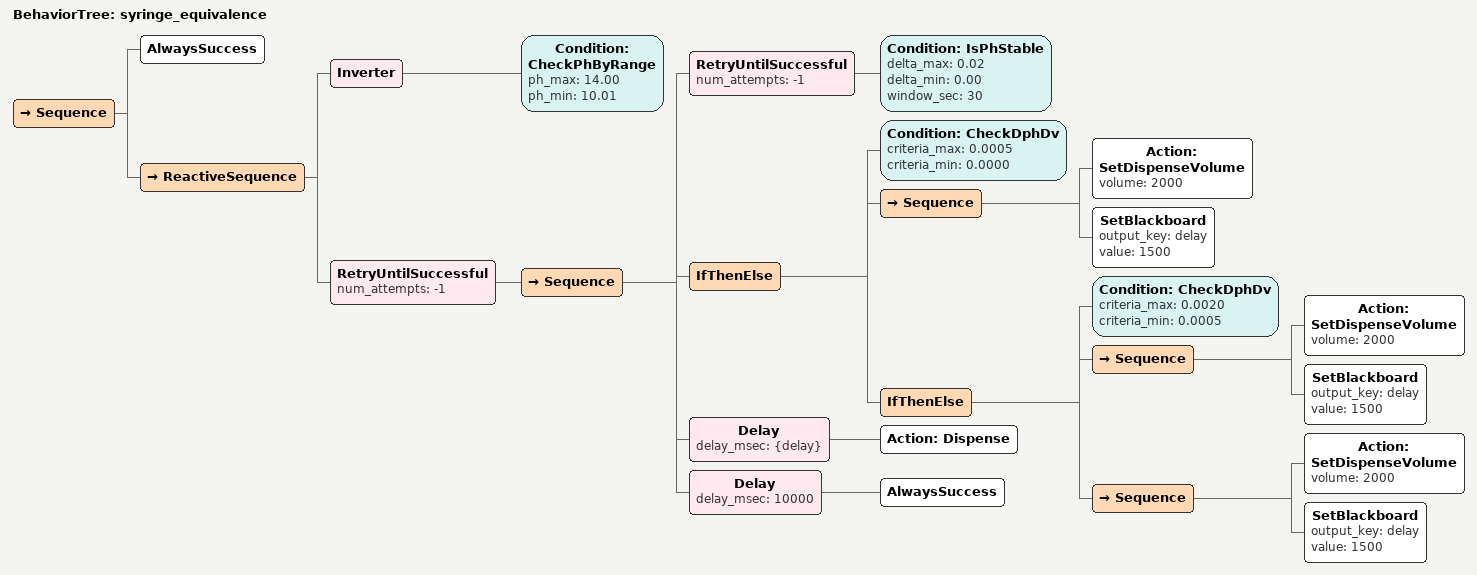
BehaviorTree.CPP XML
<?xml version="1.0"?>
<root main_tree_to_execute="syringe_equivalence">
    <BehaviorTree ID="syringe_equivalence">
        <Sequence>
            <AlwaysSuccess/>
            <ReactiveSequence>
                <Inverter>
                    <Condition ID="CheckPhByRange" ph_max="14.00" ph_min="10.01"/>
                </Inverter>
                <RetryUntilSuccessful num_attempts="-1">
                    <Sequence>
                        <RetryUntilSuccessful num_attempts="-1">
                            <Condition ID="IsPhStable" delta_max="0.02" delta_min="0.00" window_sec="30"/>
                        </RetryUntilSuccessful>
                        <IfThenElse>
                            <Condition ID="CheckDphDv" criteria_max="0.0005" criteria_min="0.0000"/>
                            <Sequence>
                                <Action ID="SetDispenseVolume" volume="2000"/>
                                <SetBlackboard output_key="delay" value="1500"/>
                            </Sequence>
                            <IfThenElse>
                                <Condition ID="CheckDphDv" criteria_max="0.0020" criteria_min="0.0005"/>
                                <Sequence>
                                    <Action ID="SetDispenseVolume" volume="2000"/>
                                    <SetBlackboard output_key="delay" value="1500"/>
                                </Sequence>
                                <Sequence>
                                    <Action ID="SetDispenseVolume" volume="2000"/>
                                    <SetBlackboard output_key="delay" value="1500"/>
                                </Sequence>
                            </IfThenElse>
                        </IfThenElse>
                        <Delay delay_msec="{delay}">
                            <Action ID="Dispense"/>
                        </Delay>
                        <Delay delay_msec="10000">
                            <AlwaysSuccess/>
                        </Delay>
                    </Sequence>
                </RetryUntilSuccessful>
            </ReactiveSequence>
        </Sequence>
    </BehaviorTree>
</root>
